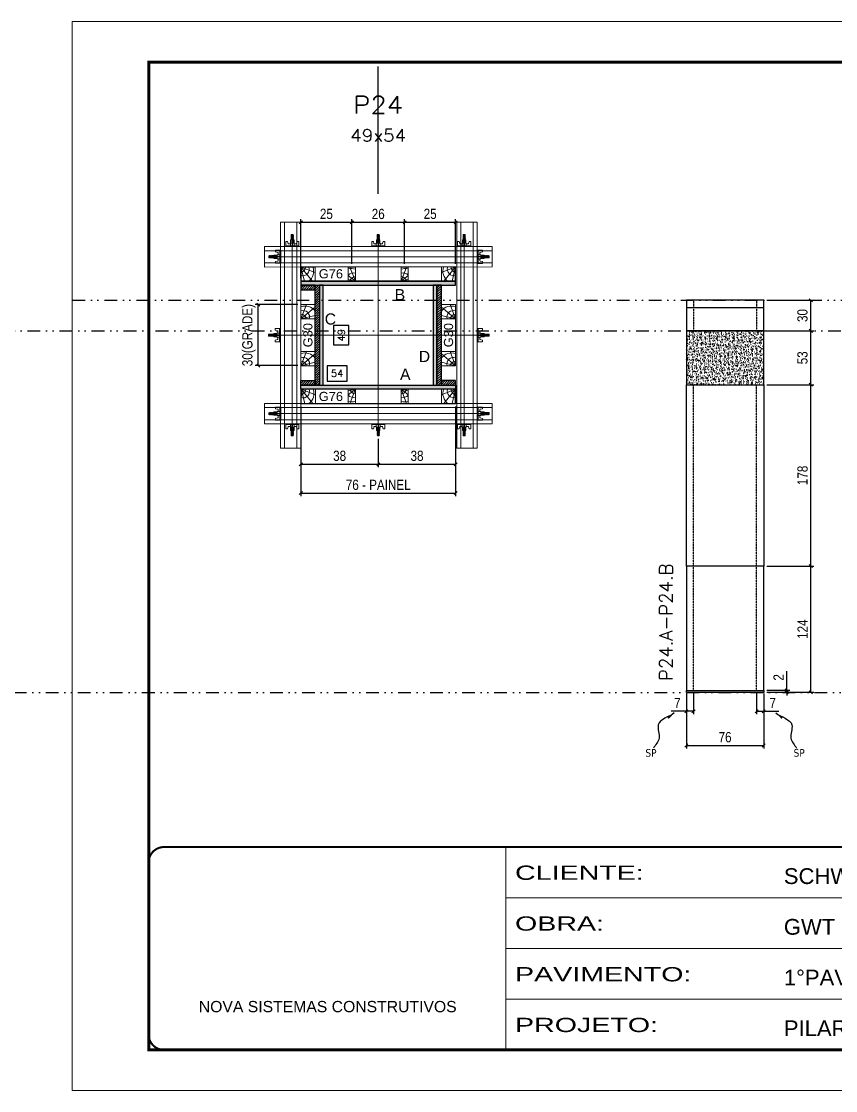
# Model space of a CAD drawing. Extents: x 13770 to 23315, y 867 to 16997.
# Drawn here: x 17519 to 18319, y 8907 to 9957 of the extents above; entities that cross this region are included whole.
import ezdxf
from ezdxf.enums import TextEntityAlignment as Align

# ---------------------------------------------------------------- set-up
doc = ezdxf.new("R2010")
doc.units = 0
for name, pattern in [('CONTINUO', [0]), ('DASHED', [0.75, 0.5, -0.25]), ('DIVIDE2', [0.625, 0.25, -0.125, 0, -0.125, 0, -0.125]), ('HIDDEN', [0.375, 0.25, -0.125])]:
    doc.linetypes.add(name, pattern=pattern)
for name, color, linetype in [('CHAPA', 1, 'Continuous'), ('COTA', 241, 'Continuous'), ('MEIO_PONT', 93, 'Continuous'), ('Nível', 160, 'Continuous'), ('Painéis', 200, 'Continuous'), ('SARR_2.2x7', 40, 'Continuous'), ('SARRAFO', 251, 'Continuous'), ('Sarrafo de Pressão', 42, 'HIDDEN'), ('texto', 7, 'Continuous'), ('Texto de Titulo', 7, 'Continuous'), ('Texto Qtd Sarr', 242, 'Continuous'), ('TEXTO_GERAL', 7, 'Continuous')]:
    doc.layers.add(name, color=color, linetype=linetype)
for name, color, linetype, lineweight in [('Folhas', 255, 'Continuous', 9), ('Hachura', 251, 'Continuous', 9), ('Madeira', 126, 'Continuous', 18), ('Perfil Metálico', 224, 'Continuous', 18), ('SARRAFO DE PRESSAO', 251, 'DASHED', 9), ('Texto Seção', 7, 'Continuous', 15)]:
    doc.layers.add(name, color=color, linetype=linetype, lineweight=lineweight)
doc.styles.add('ARIAL', font='arial.ttf')
doc.styles.add('COTA TECNICA', font='techl___.ttf', dxfattribs={"height": 10})
doc.styles.add('COTA TECNICA 2X', font='techl___.ttf', dxfattribs={"height": 10})
doc.styles.add('COTA TECNICA-50', font='techl___.ttf', dxfattribs={"height": 10})
doc.styles.add('REGUA-120', font='ROMANS.shx', dxfattribs={"height": 15})
doc.styles.add('ROMANS', font='romans.shx')
doc.styles.add('SANSSERIF', font='sas_____.pfb')
doc.styles.get("Standard").update_dxf_attribs({"font": 'arial.ttf'})
doc.styles.add('Tecnologia', font='')
doc.styles.get('Tecnologia').set_extended_font_data('Forgotten Futurist')
doc.dimstyles.new('COTA PAINEL-50', dxfattribs={"dimtxt": 10, "dimasz": 3, "dimexe": 3, "dimexo": 3, "dimgap": 3, "dimtad": 1, "dimdec": 1, "dimzin": 12, "dimdsep": 46, "dimtxsty": 'COTA TECNICA-50', "dimblk1": 'OBLIQUE', "dimblk2": 'OBLIQUE', "dimsah": 1, "dimcen": 0.9, "dimclrd": 4, "dimclre": 4, "dimclrt": 240, "dimadec": 1, "dimazin": 3, "dimtfac": 1, "dimtdec": 1, "dimtmove": 0, "dimatfit": 3, "dimfxl": 1, "dimtolj": 1, "dimtzin": 12, "dimarcsym": 0})
doc.dimstyles.new('PAINEL', dxfattribs={"dimtxt": 10, "dimasz": 3, "dimexe": 3, "dimexo": 3, "dimgap": 3, "dimtad": 1, "dimdec": 1, "dimzin": 12, "dimdsep": 46, "dimtxsty": 'COTA TECNICA', "dimblk1": 'OBLIQUE', "dimblk2": 'OBLIQUE', "dimsah": 1, "dimcen": 0.9, "dimclrd": 4, "dimclre": 4, "dimclrt": 240, "dimadec": 1, "dimazin": 3, "dimtfac": 1, "dimtdec": 1, "dimtmove": 0, "dimatfit": 3, "dimfxl": 1, "dimtolj": 1, "dimtzin": 12, "dimarcsym": 0})
doc.dimstyles.new('SECAO PILAR', dxfattribs={"dimtxt": 10, "dimasz": 3, "dimexe": 3, "dimexo": 3, "dimgap": 3, "dimtad": 1, "dimdec": 1, "dimlfac": 0.5, "dimzin": 12, "dimdsep": 46, "dimtxsty": 'COTA TECNICA 2X', "dimblk1": 'OBLIQUE', "dimblk2": 'OBLIQUE', "dimsah": 1, "dimcen": 0.9, "dimclrd": 256, "dimclre": 256, "dimclrt": 256, "dimadec": 1, "dimazin": 3, "dimtfac": 1, "dimtdec": 1, "dimtmove": 0, "dimatfit": 3, "dimfxl": 1, "dimtolj": 1, "dimtzin": 12, "dimarcsym": 0})
doc.dimstyles.new('SECÇÃO 2', dxfattribs={"dimtxt": 7, "dimasz": 6, "dimexe": 0.18, "dimexo": 2, "dimgap": -4, "dimtad": 3, "dimdec": 1, "dimlfac": 0.5, "dimzin": 12, "dimdsep": 46, "dimtxsty": 'ROMANS', "dimblk": 'ARCHTICK', "dimcen": 0.09, "dimse1": 1, "dimse2": 1, "dimsd1": 1, "dimsd2": 1, "dimclrd": 180, "dimclre": 5, "dimclrt": 1, "dimadec": 0, "dimazin": 3, "dimtfac": 1, "dimtdec": 1, "dimtofl": 0, "dimtmove": 0, "dimatfit": 3, "dimldrblk": 'ARCHTICK', "dimfxl": 1, "dimtolj": 1, "dimtzin": 0, "dimarcsym": 0})
doc.dimstyles.get("Standard").update_dxf_attribs({"dimtxt": 0.18, "dimasz": 0.18, "dimexe": 0.18, "dimexo": 0.0625, "dimgap": 0.09, "dimtad": 0, "dimtih": 1, "dimtoh": 1, "dimdec": 4, "dimzin": 0, "dimdsep": 46, "dimtxsty": 'Standard', "dimcen": 0.09, "dimadec": 0, "dimazin": 0, "dimtfac": 1, "dimtdec": 4, "dimtofl": 0, "dimtmove": 0, "dimatfit": 3, "dimfxl": 1, "dimtolj": 1, "dimtzin": 0, "dimarcsym": 0})

# ---------------------------------------------------------------- blocks, each defined once
blk = doc.blocks.new('9999999999')
at = {"color": 30, "linetype": 'CONTINUO'}
for p, q in [((98564.6, 34230.2), (98564.6, 34429.4)), ((98564.6, 34379.6), (99584, 34379.6)), ((98564.6, 34329.8), (99488, 34329.8)), ((99584, 34329.8), (99488, 34329.8)), ((99488, 34329.8), (99488, 34230.2)), ((98564.6, 34280), (99488, 34280))]:
    blk.add_line(p, q, dxfattribs=at)
at = {"color": 30, "linetype": 'CONTINUO', "const_width": 2}
blk.add_lwpolyline([(99584, 34230.2), (99584, 34414.4, 0.414214), (99569, 34429.4), (98229, 34429.4, 0.414214), (98214, 34414.4), (98214, 34245.2, 0.414214), (98229, 34230.2), (99584, 34230.2)], format="xyb", dxfattribs=at)
at = {"layer": 'Folhas'}
blk.add_lwpolyline([(98139, 34190.2), (99624, 34190.2), (99624, 35240.2), (98139, 35240.2)], close=True, dxfattribs=at)
at = {"layer": 'Folhas', "color": 30, "const_width": 3}
blk.add_lwpolyline([(98214, 34230.2), (99584, 34230.2), (99584, 35200.2), (98214, 35200.2)], close=True, dxfattribs=at)
at = {"color": 7, "linetype": 'Continuous', "ltscale": 5, "style": 'ARIAL'}
for s, height, p in [('SCHWARTZ', 15.48, (98837.7, 34393.1)), ('GWT', 15.48, (98837.7, 34343.3)), ('1°PAVIMENTO', 15.483, (98837.7, 34293.5)), ('NOVA SISTEMAS CONSTRUTIVOS', 11.059, (98263.2, 34267.2)), ('PILARES', 15.48, (98837.7, 34243.7))]:
    blk.add_text(s, height=height, dxfattribs=at).set_placement(p)
at = {"layer": 'Folhas', "color": 7, "style": 'Tecnologia', "width": 1.5}
for s, p in [('CLIENTE:', (98573.7, 34397.2)), ('OBRA:', (98573.7, 34347.3)), ('PAVIMENTO:', (98573.7, 34297.5)), ('PROJETO:', (98573.7, 34247.7))]:
    blk.add_text(s, height=14, dxfattribs=at).set_placement(p)
blk = doc.blocks.new('titulo1')
at = {"layer": 'Defpoints', "color": 252, "linetype": 'HIDDEN', "ltscale": 2}
blk.add_line((0, 0), (0, 125), dxfattribs=at)
at = {"layer": 'Defpoints', "style": 'ROMANS', "oblique": 15}
blk.add_attdef('FOLHA', text='', height=10, dxfattribs=at).set_placement((0, 15.6), align=Align.MIDDLE_CENTER)
at = {"layer": 'Texto Qtd Sarr', "color": 3, "style": 'ROMANS', "oblique": 15}
for tag, height, p in [('TITULO', 17, (0, 71.4)), ('SEÇÃO', 12, (0, 41.5))]:
    blk.add_attdef(tag, text='', height=height, dxfattribs=at).set_placement(p, align=Align.MIDDLE_CENTER)
blk = doc.blocks.new('_Oblique')
at = {"color": 0, "linetype": 'ByBlock', "lineweight": -2}
blk.add_line((-0.5, -0.5), (0.5, 0.5), dxfattribs=at)
blk = doc.blocks.new('*D689')
at = {"layer": 'COTA', "color": 4, "lineweight": -2, "transparency": 16777216}
for p, q in [((18172.5, 9297.2), (18172.5, 9243)), ((18248.5, 9297.2), (18248.5, 9243)), ((18172.5, 9246), (18248.5, 9246))]:
    blk.add_line(p, q, dxfattribs=at)
at = {"layer": 'Defpoints', "color": 0, "transparency": 16777216}
for p in [(18172.5, 9300.2), (18248.5, 9300.2), (18248.5, 9246)]:
    blk.add_point(p, dxfattribs=at)
at = {"layer": 'COTA', "color": 4, "lineweight": -2, "transparency": 16777216, "xscale": 3, "yscale": 3, "zscale": 3, "rotation": 180}
blk.add_blockref('_Oblique', (18172.5, 9246), dxfattribs=at)
at = {"layer": 'COTA', "color": 4, "lineweight": -2, "transparency": 16777216, "xscale": 3, "yscale": 3, "zscale": 3}
blk.add_blockref('_Oblique', (18248.5, 9246), dxfattribs=at)
at = {"layer": 'COTA', "color": 240, "transparency": 16777216, "insert": (18210.5, 9254.1), "char_height": 10, "attachment_point": 5, "style": 'COTA TECNICA'}
blk.add_mtext('\\A1;76', dxfattribs=at)
blk = doc.blocks.new('*D690')
at = {"layer": 'COTA', "color": 4, "lineweight": -2, "transparency": 16777216}
for p, q in [((18251.5, 9422.2), (18297.7, 9422.2)), ((18294.7, 9298.2), (18294.7, 9422.2)), ((18251.5, 9298.2), (18297.7, 9298.2))]:
    blk.add_line(p, q, dxfattribs=at)
at = {"layer": 'Defpoints', "color": 0, "transparency": 16777216}
for p in [(18248.5, 9422.2), (18294.7, 9422.2), (18248.5, 9298.2)]:
    blk.add_point(p, dxfattribs=at)
at = {"layer": 'COTA', "color": 4, "lineweight": -2, "transparency": 16777216, "xscale": 3, "yscale": 3, "zscale": 3}
for p, rotation in [((18294.7, 9422.2), 90), ((18294.7, 9298.2), 270)]:
    blk.add_blockref('_Oblique', p, dxfattribs=dict(at, rotation=rotation))
at = {"layer": 'COTA', "color": 240, "transparency": 16777216, "insert": (18286.6, 9360.2), "char_height": 10, "attachment_point": 5, "rotation": 90, "style": 'COTA TECNICA-50'}
blk.add_mtext('\\A1;124', dxfattribs=at)
blk = doc.blocks.new('*D691')
at = {"layer": 'COTA', "color": 4, "lineweight": -2, "transparency": 16777216}
for p, q in [((18271, 9300.2), (18271, 9319)), ((18251.5, 9300.2), (18274, 9300.2)), ((18251.5, 9298.2), (18274, 9298.2)), ((18271, 9298.2), (18271, 9300.2)), ((18271, 9298.2), (18271, 9295.2))]:
    blk.add_line(p, q, dxfattribs=at)
at = {"layer": 'Defpoints', "color": 0, "transparency": 16777216}
for p in [(18248.5, 9300.2), (18248.5, 9298.2), (18271, 9298.2)]:
    blk.add_point(p, dxfattribs=at)
at = {"layer": 'COTA', "color": 4, "lineweight": -2, "transparency": 16777216, "xscale": 3, "yscale": 3, "zscale": 3}
for p, rotation in [((18271, 9300.2), 270), ((18271, 9298.2), 90)]:
    blk.add_blockref('_Oblique', p, dxfattribs=dict(at, rotation=rotation))
at = {"layer": 'COTA', "color": 240, "transparency": 16777216, "insert": (18263, 9312.9), "char_height": 10, "attachment_point": 5, "rotation": 90, "style": 'COTA TECNICA-50'}
blk.add_mtext('\\A1;2', dxfattribs=at)
blk = doc.blocks.new('*D701')
at = {"layer": 'COTA', "color": 4, "linetype": 'ByBlock', "lineweight": -2, "transparency": 16777216}
for p, q in [((18251.5, 9600.2), (18297.7, 9600.2)), ((18294.7, 9422.2), (18294.7, 9600.2)), ((18251.5, 9422.2), (18297.7, 9422.2))]:
    blk.add_line(p, q, dxfattribs=at)
at = {"layer": 'Defpoints', "color": 0, "linetype": 'ByBlock', "transparency": 16777216}
for p in [(18248.5, 9600.2), (18294.7, 9600.2), (18248.5, 9422.2)]:
    blk.add_point(p, dxfattribs=at)
at = {"layer": 'COTA', "color": 4, "linetype": 'ByBlock', "lineweight": -2, "transparency": 16777216, "xscale": 3, "yscale": 3, "zscale": 3}
for p, rotation in [((18294.7, 9600.2), 90), ((18294.7, 9422.2), 270)]:
    blk.add_blockref('_Oblique', p, dxfattribs=dict(at, rotation=rotation))
at = {"layer": 'COTA', "color": 240, "linetype": 'ByBlock', "transparency": 16777216, "insert": (18286.6, 9511.2), "char_height": 10, "attachment_point": 5, "rotation": 90, "style": 'COTA TECNICA'}
blk.add_mtext('\\A1;178', dxfattribs=at)
blk = doc.blocks.new('*D692')
at = {"layer": 'COTA', "color": 4, "lineweight": -2, "transparency": 16777216}
for p, q in [((18172.5, 9295.2), (18172.5, 9276.6)), ((18179.5, 9297.2), (18179.5, 9276.6)), ((18172.5, 9279.6), (18157.7, 9279.6)), ((18179.5, 9279.6), (18172.5, 9279.6))]:
    blk.add_line(p, q, dxfattribs=at)
at = {"layer": 'Defpoints', "color": 0, "transparency": 16777216}
for p in [(18172.5, 9298.2), (18179.5, 9300.2), (18172.5, 9279.6)]:
    blk.add_point(p, dxfattribs=at)
at = {"layer": 'COTA', "color": 4, "lineweight": -2, "transparency": 16777216, "xscale": 3, "yscale": 3, "zscale": 3, "rotation": 180}
blk.add_blockref('_Oblique', (18172.5, 9279.6), dxfattribs=at)
at = {"layer": 'COTA', "color": 4, "lineweight": -2, "transparency": 16777216, "xscale": 3, "yscale": 3, "zscale": 3}
blk.add_blockref('_Oblique', (18179.5, 9279.6), dxfattribs=at)
at = {"layer": 'COTA', "color": 240, "transparency": 16777216, "insert": (18163.6, 9287.7), "char_height": 10, "attachment_point": 5, "style": 'COTA TECNICA-50'}
blk.add_mtext('\\A1;7', dxfattribs=at)
blk = doc.blocks.new('*D693')
at = {"layer": 'COTA', "color": 4, "lineweight": -2, "transparency": 16777216}
for p, q in [((18241.5, 9297.2), (18241.5, 9276.6)), ((18248.5, 9295.2), (18248.5, 9276.6)), ((18241.5, 9279.6), (18248.5, 9279.6)), ((18248.5, 9279.6), (18263.2, 9279.6))]:
    blk.add_line(p, q, dxfattribs=at)
at = {"layer": 'Defpoints', "color": 0, "transparency": 16777216}
for p in [(18241.5, 9300.2), (18248.5, 9298.2), (18248.5, 9279.6)]:
    blk.add_point(p, dxfattribs=at)
at = {"layer": 'COTA', "color": 4, "lineweight": -2, "transparency": 16777216, "xscale": 3, "yscale": 3, "zscale": 3, "rotation": 180}
blk.add_blockref('_Oblique', (18241.5, 9279.6), dxfattribs=at)
at = {"layer": 'COTA', "color": 4, "lineweight": -2, "transparency": 16777216, "xscale": 3, "yscale": 3, "zscale": 3}
blk.add_blockref('_Oblique', (18248.5, 9279.6), dxfattribs=at)
at = {"layer": 'COTA', "color": 240, "transparency": 16777216, "insert": (18257.3, 9287.7), "char_height": 10, "attachment_point": 5, "style": 'COTA TECNICA-50'}
blk.add_mtext('\\A1;7', dxfattribs=at)
blk = doc.blocks.new('*D694')
at = {"layer": 'COTA', "color": 4, "lineweight": -2, "transparency": 16777216}
for p, q in [((18251.5, 9653.2), (18297.7, 9653.2)), ((18294.7, 9600.2), (18294.7, 9653.2)), ((18251.5, 9600.2), (18297.7, 9600.2))]:
    blk.add_line(p, q, dxfattribs=at)
at = {"layer": 'Defpoints', "color": 0, "transparency": 16777216}
for p in [(18248.5, 9653.2), (18294.7, 9653.2), (18248.5, 9600.2)]:
    blk.add_point(p, dxfattribs=at)
at = {"layer": 'COTA', "color": 4, "lineweight": -2, "transparency": 16777216, "xscale": 3, "yscale": 3, "zscale": 3}
for p, rotation in [((18294.7, 9653.2), 90), ((18294.7, 9600.2), 270)]:
    blk.add_blockref('_Oblique', p, dxfattribs=dict(at, rotation=rotation))
at = {"layer": 'COTA', "color": 240, "transparency": 16777216, "insert": (18286.5, 9626.7), "char_height": 10, "attachment_point": 5, "rotation": 90, "style": 'COTA TECNICA'}
blk.add_mtext('\\A1;53', dxfattribs=at)
blk = doc.blocks.new('*D704')
at = {"layer": 'COTA', "color": 4, "lineweight": -2, "transparency": 16777216}
for p, q in [((18251.5, 9683.2), (18297.7, 9683.2)), ((18294.7, 9653.2), (18294.7, 9683.2)), ((18251.5, 9653.2), (18297.7, 9653.2))]:
    blk.add_line(p, q, dxfattribs=at)
at = {"layer": 'Defpoints', "color": 0, "transparency": 16777216}
for p in [(18248.5, 9683.2), (18294.7, 9683.2), (18248.5, 9653.2)]:
    blk.add_point(p, dxfattribs=at)
at = {"layer": 'COTA', "color": 4, "lineweight": -2, "transparency": 16777216, "xscale": 3, "yscale": 3, "zscale": 3}
for p, rotation in [((18294.7, 9683.2), 90), ((18294.7, 9653.2), 270)]:
    blk.add_blockref('_Oblique', p, dxfattribs=dict(at, rotation=rotation))
at = {"layer": 'COTA', "color": 240, "transparency": 16777216, "insert": (18286.5, 9668.2), "char_height": 10, "attachment_point": 5, "rotation": 90, "style": 'COTA TECNICA'}
blk.add_mtext('\\A1;30', dxfattribs=at)
blk = doc.blocks.new('*D845')
at = {"layer": 'COTA', "color": 180, "lineweight": -2, "transparency": 16777216}
for p, q in [((17841.1, 9658.4), (17826.1, 9658.4)), ((17826.1, 9658.4), (17826.1, 9639.4)), ((17841.1, 9639.4), (17841.1, 9658.4)), ((17826.1, 9639.4), (17841.1, 9639.4))]:
    blk.add_line(p, q, dxfattribs=at)
at = {"layer": 'Defpoints', "color": 0, "transparency": 16777216}
for p in [(17843.2, 9697.9), (17843.2, 9599.9), (17845.1, 9599.9)]:
    blk.add_point(p, dxfattribs=at)
at = {"layer": 'COTA', "color": 1, "transparency": 16777216, "insert": (17833.6, 9648.9), "char_height": 7, "attachment_point": 5, "rotation": 90, "style": 'ROMANS'}
blk.add_mtext('\\A1;49', dxfattribs=at)
blk = doc.blocks.new('_ArchTick')
at = {"color": 0, "linetype": 'ByBlock', "const_width": 0.15}
blk.add_lwpolyline([(-0.5, -0.5), (0.5, 0.5)], dxfattribs=at)
blk = doc.blocks.new('*D846')
at = {"layer": 'COTA', "color": 180, "lineweight": -2, "transparency": 16777216}
for p, q in [((17839.3, 9618.9), (17819.6, 9618.9)), ((17819.6, 9618.9), (17819.6, 9603.9)), ((17839.3, 9603.9), (17839.3, 9618.9)), ((17819.6, 9603.9), (17839.3, 9603.9))]:
    blk.add_line(p, q, dxfattribs=at)
at = {"layer": 'Defpoints', "color": 0, "transparency": 16777216}
for p in [(17815.9, 9599.9), (17923.9, 9599.9), (17923.9, 9599.9)]:
    blk.add_point(p, dxfattribs=at)
at = {"layer": 'COTA', "color": 1, "transparency": 16777216, "insert": (17829.5, 9611.4), "char_height": 7, "attachment_point": 5, "style": 'ROMANS'}
blk.add_mtext('\\A1;54', dxfattribs=at)
blk = doc.blocks.new('*D847')
at = {"layer": 'COTA', "lineweight": -2, "transparency": 16777216}
for p, q in [((17793.9, 9578.9), (17793.9, 9490.8)), ((17945.9, 9579), (17945.9, 9490.8)), ((17793.9, 9493.8), (17945.9, 9493.8))]:
    blk.add_line(p, q, dxfattribs=at)
at = {"layer": 'Defpoints', "color": 0, "transparency": 16777216}
for p in [(17793.9, 9581.9), (17945.9, 9582), (17945.9, 9493.8)]:
    blk.add_point(p, dxfattribs=at)
at = {"layer": 'COTA', "lineweight": -2, "transparency": 16777216, "xscale": 3, "yscale": 3, "zscale": 3, "rotation": 180}
blk.add_blockref('_Oblique', (17793.9, 9493.8), dxfattribs=at)
at = {"layer": 'COTA', "lineweight": -2, "transparency": 16777216, "xscale": 3, "yscale": 3, "zscale": 3}
blk.add_blockref('_Oblique', (17945.9, 9493.8), dxfattribs=at)
at = {"layer": 'COTA', "transparency": 16777216, "insert": (17869.9, 9501.9), "char_height": 10, "attachment_point": 5, "style": 'COTA TECNICA 2X'}
blk.add_mtext('\\A1;76 - PAINEL', dxfattribs=at)
blk = doc.blocks.new('*D848')
at = {"layer": 'COTA', "lineweight": -2, "transparency": 16777216}
for p, q in [((17790.9, 9678.9), (17749.1, 9678.9)), ((17752.1, 9619), (17752.1, 9678.9)), ((17791, 9619), (17749.1, 9619))]:
    blk.add_line(p, q, dxfattribs=at)
at = {"layer": 'Defpoints', "color": 0, "transparency": 16777216}
for p in [(17752.1, 9678.9), (17793.9, 9678.9), (17794, 9619)]:
    blk.add_point(p, dxfattribs=at)
at = {"layer": 'COTA', "lineweight": -2, "transparency": 16777216, "xscale": 3, "yscale": 3, "zscale": 3}
for p, rotation in [((17752.1, 9678.9), 90), ((17752.1, 9619), 270)]:
    blk.add_blockref('_Oblique', p, dxfattribs=dict(at, rotation=rotation))
at = {"layer": 'COTA', "transparency": 16777216, "insert": (17742.9, 9649), "char_height": 10, "attachment_point": 5, "rotation": 90, "style": 'COTA TECNICA 2X'}
blk.add_mtext('\\A1;30(GRADE)', dxfattribs=at)
blk = doc.blocks.new('*D849')
at = {"layer": 'COTA', "lineweight": -2, "transparency": 16777216}
for p, q in [((17793.9, 9578.9), (17793.9, 9519.2)), ((17870, 9547.1), (17870, 9519.2)), ((17793.9, 9522.2), (17870, 9522.2))]:
    blk.add_line(p, q, dxfattribs=at)
at = {"layer": 'Defpoints', "color": 0, "transparency": 16777216}
for p in [(17793.9, 9581.9), (17870, 9550.1), (17870, 9522.2)]:
    blk.add_point(p, dxfattribs=at)
at = {"layer": 'COTA', "lineweight": -2, "transparency": 16777216, "xscale": 3, "yscale": 3, "zscale": 3, "rotation": 180}
blk.add_blockref('_Oblique', (17793.9, 9522.2), dxfattribs=at)
at = {"layer": 'COTA', "lineweight": -2, "transparency": 16777216, "xscale": 3, "yscale": 3, "zscale": 3}
blk.add_blockref('_Oblique', (17870, 9522.2), dxfattribs=at)
at = {"layer": 'COTA', "transparency": 16777216, "insert": (17832, 9530.4), "char_height": 10, "attachment_point": 5, "style": 'COTA TECNICA 2X'}
blk.add_mtext('\\A1;38', dxfattribs=at)
blk = doc.blocks.new('*D850')
at = {"layer": 'COTA', "lineweight": -2, "transparency": 16777216}
for p, q in [((17945.9, 9578.9), (17945.9, 9519.2)), ((17870, 9547.1), (17870, 9519.2)), ((17870, 9522.2), (17945.9, 9522.2))]:
    blk.add_line(p, q, dxfattribs=at)
at = {"layer": 'Defpoints', "color": 0, "transparency": 16777216}
for p in [(17945.9, 9581.9), (17870, 9550.1), (17945.9, 9522.2)]:
    blk.add_point(p, dxfattribs=at)
at = {"layer": 'COTA', "lineweight": -2, "transparency": 16777216, "xscale": 3, "yscale": 3, "zscale": 3, "rotation": 180}
blk.add_blockref('_Oblique', (17870, 9522.2), dxfattribs=at)
at = {"layer": 'COTA', "lineweight": -2, "transparency": 16777216, "xscale": 3, "yscale": 3, "zscale": 3}
blk.add_blockref('_Oblique', (17945.9, 9522.2), dxfattribs=at)
at = {"layer": 'COTA', "transparency": 16777216, "insert": (17908, 9530.4), "char_height": 10, "attachment_point": 5, "style": 'COTA TECNICA 2X'}
blk.add_mtext('\\A1;38', dxfattribs=at)
blk = doc.blocks.new('PONTALETE')
at = {"layer": 'Madeira'}
for q in [(2.71, 7), (7, 5.76), (7, 1.74)]:
    blk.add_line((0, 0), q, dxfattribs=at)
blk.add_lwpolyline([(0, 0), (7, 0), (7, 7), (0, 7)], close=True, dxfattribs=at)
for centre, radius, start, end in [((2.04, 0.06), 6.23, 37.2818, 109.0913), ((1.09, 0.9), 3.19, 343.603, 109.9847), ((-0.21, -0.78), 3.09, 14.6322, 86.0383)]:
    blk.add_arc(centre, radius, start, end, dxfattribs=at)
blk = doc.blocks.new('*D851')
at = {"layer": 'COTA', "lineweight": -2, "transparency": 16777216}
for p, q in [((17793.9, 9704.9), (17793.9, 9762.8)), ((17793.9, 9759.8), (17844, 9759.8)), ((17844, 9718.9), (17844, 9762.8))]:
    blk.add_line(p, q, dxfattribs=at)
at = {"layer": 'Defpoints', "color": 0, "transparency": 16777216}
for p in [(17844, 9759.8), (17844, 9715.9), (17793.9, 9701.9)]:
    blk.add_point(p, dxfattribs=at)
at = {"layer": 'COTA', "lineweight": -2, "transparency": 16777216, "xscale": 3, "yscale": 3, "zscale": 3, "rotation": 180}
blk.add_blockref('_Oblique', (17793.9, 9759.8), dxfattribs=at)
at = {"layer": 'COTA', "lineweight": -2, "transparency": 16777216, "xscale": 3, "yscale": 3, "zscale": 3}
blk.add_blockref('_Oblique', (17844, 9759.8), dxfattribs=at)
at = {"layer": 'COTA', "transparency": 16777216, "insert": (17819, 9768), "char_height": 10, "attachment_point": 5, "style": 'COTA TECNICA 2X'}
blk.add_mtext('\\A1;25', dxfattribs=at)
blk = doc.blocks.new('MEIO PONTALETE')
at = {"layer": 'Madeira'}
for q in [(2.71, 7), (3.5, 2.88), (3.5, 0.87)]:
    blk.add_line((0, 0), q, dxfattribs=at)
blk.add_lwpolyline([(0, 0), (3.5, 0), (3.5, 7), (0, 7)], close=True, dxfattribs=at)
for centre, radius, start, end in [((2.04, 0.06), 6.23, 76.4499, 109.0913), ((1.09, 0.9), 3.19, 40.9063, 109.9847), ((-0.21, -0.78), 3.09, 14.6322, 86.0383)]:
    blk.add_arc(centre, radius, start, end, dxfattribs=at)
blk = doc.blocks.new('C')
at = {"layer": 'Hachura', "color": 0}
for p, q in [((0, 3.22), (0, -3.22)), ((0.45, 3.22), (0, 3.22)), ((0.46, 3.16), (0, 3.16)), ((0.46, 3.05), (0, 3.05)), ((0.46, 2.88), (0, 2.88)), ((0, 2.75), (0, -1.16)), ((0.46, 2.65), (0, 2.65)), ((0.46, 2.23), (0, 2.23)), ((0.46, 1.51), (0, 1.51)), ((0.39, 0.49), (0.17, 0.49)), ((0.45, -3.23), (0.45, 3.22)), ((0.45, 3.22), (2.58, 3.22)), ((1.74, 0.97), (0.45, 0.97)), ((1.45, 0.1), (0.45, 0.1)), ((1.35, 1.94), (1.35, 0.96)), ((2.58, 2.39), (1.47, 2.09)), ((1.74, -0.97), (1.74, 0.97)), ((1.74, 0.97), (1.74, 0.84)), ((1.74, 0.97), (1.74, 0.84)), ((1.74, 0.84), (3.35, 0.84)), ((3.35, 0.45), (1.74, 0.45)), ((2.58, 3.22), (2.58, 2.39)), ((3.32, 0.84), (3.32, -0.84)), ((3.35, 0.84), (3.35, -0.84)), ((3.68, 0.45), (3.35, 0.45)), ((3.84, -0.52), (3.35, 0.45)), ((3.35, 0.06), (3.67, -0.57)), ((3.68, 0.45), (4.16, -0.52)), ((3.72, 0.5), (4.25, -0.57)), ((4.37, -0.55), (3.83, 0.53)), ((4.15, 0.45), (3.93, 0.45)), ((4.42, -0.52), (3.93, 0.45)), ((4.15, 0.45), (4.26, 0.45)), ((4.26, 0.45), (4.74, -0.52)), ((4.3, 0.5), (4.83, -0.57)), ((4.95, -0.55), (4.41, 0.53)), ((4.51, 0.45), (4.84, 0.45)), ((5, -0.52), (4.51, 0.45)), ((4.84, 0.45), (5.32, -0.52)), ((4.88, 0.5), (5.41, -0.57)), ((5.53, -0.55), (4.99, 0.53)), ((5.58, -0.52), (5.09, 0.45)), ((5.42, 0.45), (5.09, 0.45)), ((5.58, -0.52), (5.09, 0.45)), ((5.42, 0.45), (5.74, -0.19)), ((5.46, 0.5), (5.74, -0.07)), ((5.74, 0.19), (5.57, 0.53)), ((5.74, 0.32), (5.68, 0.45)), ((5.68, 0.45), (5.74, 0.45)), ((5.74, 0.45), (5.9, 0.29)), ((5.74, 0.45), (5.74, -0.52)), ((5.9, -0.36), (5.9, 0.29)), ((0.45, 0), (0, 0)), ((0.46, -1.52), (0, -1.52)), ((0.46, -2.23), (0, -2.23)), ((0.46, -2.65), (0, -2.65)), ((0.46, -2.88), (0, -2.88)), ((0.46, -3.05), (0, -3.05)), ((0.46, -3.16), (0, -3.16)), ((0, -3.22), (2.57, -3.22)), ((0.08, -0.48), (0.29, -0.48)), ((0.29, -0.48), (0.4, -0.48)), ((0.45, 0), (0.45, -0.97)), ((0.45, -0.16), (1.45, -0.16)), ((0.45, -0.65), (0.45, -0.32)), ((0.45, -3.23), (0.45, -0.65)), ((0.45, -0.97), (1.74, -0.97)), ((1.35, -1.94), (1.35, -0.97)), ((2.58, -2.39), (1.47, -2.1)), ((3.35, -0.32), (1.74, -0.32)), ((3.35, -0.84), (1.74, -0.84)), ((2.58, -3.23), (2.58, -2.39)), ((3.35, -0.07), (3.58, -0.52)), ((3.35, -0.52), (3.58, -0.52)), ((3.84, -0.52), (4.16, -0.52)), ((4.42, -0.52), (4.74, -0.52)), ((4.63, -0.52), (4.74, -0.52)), ((5, -0.52), (5.32, -0.52)), ((5.58, -0.52), (5.74, -0.52)), ((5.74, -0.52), (5.9, -0.36)), ((5.74, -0.52), (5.74, -0.52))]:
    blk.add_line(p, q, dxfattribs=at)
for centre, radius, start, end in [((1.52, 1.94), 0.161, 104.7436, 180), ((1.44, -0.03), 0.129, 272.695, 87.305), ((3.81, 0.39), 0.143, 25.5688, 154.4312), ((4.39, 0.39), 0.143, 25.5688, 154.4312), ((4.97, 0.39), 0.143, 25.5688, 154.4312), ((5.55, 0.39), 0.143, 25.5688, 154.4312), ((0.17, -0.37), 0.174, 221.744, 317.8592), ((1.52, -1.94), 0.161, 180, 255.2564), ((3.71, -0.4), 0.174, 222.1408, 318.256), ((4.29, -0.4), 0.174, 222.1408, 318.256), ((4.87, -0.4), 0.174, 222.1408, 318.256), ((5.45, -0.4), 0.174, 222.1408, 318.256), ((5.61, -0.4), 0.174, 317.8592, 318.256)]:
    blk.add_arc(centre, radius, start, end, dxfattribs=at)
blk = doc.blocks.new('*D852')
at = {"layer": 'COTA', "lineweight": -2, "transparency": 16777216}
for p, q in [((17843.9, 9718.9), (17843.9, 9762.8)), ((17843.9, 9759.8), (17895.8, 9759.8)), ((17895.8, 9718.9), (17895.8, 9762.8))]:
    blk.add_line(p, q, dxfattribs=at)
at = {"layer": 'Defpoints', "color": 0, "transparency": 16777216}
for p in [(17895.8, 9759.8), (17843.9, 9715.9), (17895.8, 9715.9)]:
    blk.add_point(p, dxfattribs=at)
at = {"layer": 'COTA', "lineweight": -2, "transparency": 16777216, "xscale": 3, "yscale": 3, "zscale": 3, "rotation": 180}
blk.add_blockref('_Oblique', (17843.9, 9759.8), dxfattribs=at)
at = {"layer": 'COTA', "lineweight": -2, "transparency": 16777216, "xscale": 3, "yscale": 3, "zscale": 3}
blk.add_blockref('_Oblique', (17895.8, 9759.8), dxfattribs=at)
at = {"layer": 'COTA', "transparency": 16777216, "insert": (17869.9, 9767.9), "char_height": 10, "attachment_point": 5, "style": 'COTA TECNICA 2X'}
blk.add_mtext('\\A1;26', dxfattribs=at)
blk = doc.blocks.new('*D853')
at = {"layer": 'COTA', "lineweight": -2, "transparency": 16777216}
for p, q in [((17895.8, 9718.9), (17895.8, 9762.8)), ((17895.8, 9759.8), (17945.9, 9759.8)), ((17945.9, 9718.9), (17945.9, 9762.8))]:
    blk.add_line(p, q, dxfattribs=at)
at = {"layer": 'Defpoints', "color": 0, "transparency": 16777216}
for p in [(17945.9, 9759.8), (17895.8, 9715.9), (17945.9, 9715.9)]:
    blk.add_point(p, dxfattribs=at)
at = {"layer": 'COTA', "lineweight": -2, "transparency": 16777216, "xscale": 3, "yscale": 3, "zscale": 3, "rotation": 180}
blk.add_blockref('_Oblique', (17895.8, 9759.8), dxfattribs=at)
at = {"layer": 'COTA', "lineweight": -2, "transparency": 16777216, "xscale": 3, "yscale": 3, "zscale": 3}
blk.add_blockref('_Oblique', (17945.9, 9759.8), dxfattribs=at)
at = {"layer": 'COTA', "transparency": 16777216, "insert": (17920.9, 9768), "char_height": 10, "attachment_point": 5, "style": 'COTA TECNICA 2X'}
blk.add_mtext('\\A1;25', dxfattribs=at)

msp = doc.modelspace()

# ---------------------------------------------------------------- hatches: boundary and pattern name
at = {"layer": 'COTA'}
h = msp.add_hatch(dxfattribs=at)
h.set_pattern_fill('AR-CONC', color=256, scale=0.03)
h.set_pattern_definition([(50, (-1280.638, -5742.8755), (5.4655401, -0.4781726), [0.5715, -6.2865]), (355, (-1280.638, -5742.8755), (-1.0573026, 5.7317054), [0.4572, -5.0292175]), (100.451445, (-1280.1826, -5742.9154), (4.4082374, 5.2535326), [0.4857003, -5.3427073]), (46.1842, (-1280.638, -5741.3515), (8.1323712, -1.2612698), [0.85725, -9.42975]), (96.635558, (-1279.96, -5741.457), (7.122124, 7.4227837), [0.7285507, -8.0140682]), (351.18415, (-1280.638, -5741.3515), (7.122124, 7.4227837), [0.685799, -7.543792]), (21, (-1279.876, -5741.7325), (4.5484317, -3.06795595), [0.5715, -6.2865]), (326, (-1279.876, -5741.7325), (1.8540609, 5.525639), [0.4572, -5.0292]), (71.451445, (-1279.497, -5741.988), (6.4024926, 2.4576831), [0.4857003, -5.3426981]), (37.5, (-1280.638, -5742.8755), (0.0926581, 2.53665117), [0, -4.96824, 0, -5.1054, 0, -5.04825]), (7.5, (-1280.638, -5742.8755), (2.00458988, 3.00541724), [0, -2.91084, 0, -4.85394, 0, -1.92405]), (327.5, (-1282.3373, -5742.8755), (4.06771786, -0.17186232), [0, -1.905, 0, -5.9436, 0, -7.8867]), (317.5, (-1283.0993, -5742.8755), (4.44387544, 0.76279473), [0, -2.4765, 0, -3.94716, 0, -5.6007])])
h.paths.add_polyline_path([(18248.47, 9600.15), (18248.47, 9653.15), (18172.47, 9653.15), (18172.47, 9600.15)])
at = {"layer": 'Hachura'}
h = msp.add_hatch(color=256, dxfattribs=at)
h.dxf.hatch_style = 1
h.paths.add_polyline_path([(17945.92, 9697.92), (17945.92, 9701.92), (17793.92, 9701.92), (17793.92, 9697.92)])
h = msp.add_hatch(dxfattribs=at)
h.set_pattern_fill('ANSI31', color=256, scale=0.5, angle=180, style=0)
h.set_pattern_definition([(225, (8669.973, -13231.4891), (1.12253202, -1.12253202), [])])
h.paths.add_polyline_path([(17807.92, 9697.92), (17807.92, 9693.52), (17793.92, 9693.52), (17793.92, 9697.92)])
h = msp.add_hatch(dxfattribs=at)
h.set_pattern_fill('ANSI31', color=256, scale=0.5, angle=180, style=0)
h.set_pattern_definition([(225, (8669.973, -13275.4891), (1.12253202, -1.12253202), [])])
h.paths.add_polyline_path([(17807.92, 9599.92), (17812.32, 9599.92), (17812.32, 9697.92), (17807.92, 9697.92)])
h = msp.add_hatch(color=256, dxfattribs=at)
h.dxf.hatch_style = 1
h.paths.add_polyline_path([(17812.32, 9599.92), (17815.92, 9599.92), (17815.92, 9697.92), (17812.32, 9697.92)])
h = msp.add_hatch(color=256, dxfattribs=at)
h.dxf.hatch_style = 1
h.paths.add_polyline_path([(17923.92, 9599.92), (17927.52, 9599.92), (17927.52, 9697.92), (17923.92, 9697.92)])
h = msp.add_hatch(dxfattribs=at)
h.set_pattern_fill('ANSI31', color=256, scale=0.5, angle=180, style=0)
h.set_pattern_definition([(225, (8442.973, -13275.4891), (1.12253202, -1.12253202), [])])
h.paths.add_polyline_path([(17931.92, 9599.92), (17927.52, 9599.92), (17927.52, 9697.92), (17931.92, 9697.92)])
h = msp.add_hatch(dxfattribs=at)
h.set_pattern_fill('ANSI31', color=256, scale=0.5, angle=180, style=0)
h.set_pattern_definition([(225, (8669.973, -13291.4891), (1.12253202, -1.12253202), [])])
h.paths.add_polyline_path([(17807.92, 9599.92), (17807.92, 9604.32), (17793.92, 9604.32), (17793.92, 9599.92)])
h = msp.add_hatch(color=256, dxfattribs=at)
h.dxf.hatch_style = 1
h.paths.add_polyline_path([(17945.92, 9599.92), (17945.92, 9595.92), (17793.92, 9595.92), (17793.92, 9599.92)])
h = msp.add_hatch(dxfattribs=at)
h.set_pattern_fill('ANSI31', color=256, scale=0.5, angle=180, style=0)
h.set_pattern_definition([(225, (8442.973, -13291.4891), (1.12253202, -1.12253202), [])])
h.paths.add_polyline_path([(17931.92, 9599.92), (17931.92, 9604.32), (17945.92, 9604.32), (17945.92, 9599.92)])

# ---------------------------------------------------------------- linework, layer by layer
for points in [[(17945.92, 9701.92), (17945.92, 9715.92), (17793.92, 9715.87), (17793.92, 9701.92)], [(17945.92, 9581.92), (17945.92, 9595.92), (17794.2, 9595.87), (17793.92, 9581.92)]]:
    msp.add_lwpolyline(points, close=True)
at = {"layer": 'CHAPA'}
for points in [[(17945.92, 9697.92), (17945.92, 9701.92), (17793.92, 9701.92), (17793.92, 9697.92)], [(17812.32, 9599.92), (17815.92, 9599.92), (17815.92, 9697.92), (17812.32, 9697.92)], [(17923.92, 9599.92), (17927.52, 9599.92), (17927.52, 9697.92), (17923.92, 9697.92)], [(17945.92, 9599.92), (17945.92, 9595.92), (17793.92, 9595.92), (17793.92, 9599.92)]]:
    msp.add_lwpolyline(points, close=True, dxfattribs=at)
at = {"layer": 'COTA'}
msp.add_lwpolyline([(18172.47, 9600.15), (18248.47, 9600.15), (18248.47, 9653.15), (18172.47, 9653.15)], close=True, dxfattribs=at)
at = {"layer": 'Hachura'}
for p, q in [((17785.54, 9551.15), (17785.54, 9742.89)), ((17869.93, 9551.15), (17869.93, 9742.89)), ((17954.31, 9551.15), (17954.31, 9742.89)), ((17763.44, 9725.92), (17974.08, 9725.91)), ((17763.14, 9648.92), (17974.08, 9648.91)), ((17763.44, 9571.92), (17974.08, 9571.93))]:
    msp.add_line(p, q, dxfattribs=at)
at = {"layer": 'Madeira'}
for points in [[(17793.92, 9618.92), (17807.92, 9618.92), (17807.92, 9678.92), (17793.92, 9678.92)], [(17945.92, 9618.92), (17931.92, 9618.92), (17931.92, 9678.92), (17945.92, 9678.92)]]:
    msp.add_lwpolyline(points, close=True, dxfattribs=at)
at = {"layer": 'MEIO_PONT'}
msp.add_lwpolyline([(17945.92, 9595.92), (17945.92, 9581.92), (17945.92, 9581.92), (17945.92, 9595.92)], close=True, dxfattribs=at)
at = {"layer": 'Nível', "color": 4, "linetype": 'DIVIDE2', "ltscale": 50}
for p, q in [((17569.5, 9683.15), (21112.79, 9683.15)), ((15984.5, 9653.15), (21112.79, 9653.15)), ((13769.54, 9298.15), (21112.79, 9298.15))]:
    msp.add_line(p, q, dxfattribs=at)
at = {"layer": 'Painéis'}
for points in [[(18172.47, 9653.15), (18248.47, 9653.15), (18248.47, 9683.15), (18172.47, 9683.15)], [(18172.47, 9600.15), (18248.47, 9600.15), (18248.47, 9422.15), (18172.47, 9422.15)], [(18172.47, 9300.15), (18248.47, 9300.15), (18248.47, 9422.15), (18172.47, 9422.15)], [(18172.47, 9300.15), (18248.47, 9300.15), (18248.47, 9298.15), (18172.47, 9298.15)]]:
    msp.add_lwpolyline(points, close=True, dxfattribs=at)
at = {"layer": 'Perfil Metálico'}
for p, q in [((17777.98, 9759.96), (17777.98, 9537.86)), ((17789.98, 9759.96), (17789.98, 9537.86)), ((17951.09, 9759.96), (17951.09, 9537.86)), ((17963.09, 9759.96), (17963.09, 9537.86)), ((17981.64, 9731.86), (17758.21, 9731.86)), ((17981.64, 9719.86), (17758.21, 9719.86)), ((17981.64, 9577.92), (17758.21, 9577.92)), ((17981.64, 9565.92), (17758.21, 9565.92))]:
    msp.add_line(p, q, dxfattribs=at)
for points in [[(17793.92, 9759.96), (17773.92, 9759.96), (17773.98, 9537.86), (17793.98, 9537.86)], [(17967.03, 9759.96), (17947.03, 9759.96), (17947.09, 9537.86), (17967.09, 9537.86)], [(17981.64, 9715.92), (17981.64, 9735.92), (17758.21, 9735.86), (17758.21, 9715.86)], [(17758.21, 9581.92), (17758.21, 9561.92), (17981.64, 9561.98), (17981.64, 9581.98)]]:
    msp.add_lwpolyline(points, close=True, dxfattribs=at)
at = {"layer": 'SARR_2.2x7', "linetype": 'ByBlock'}
msp.add_line((18172.47, 9676.15), (18248.47, 9676.15), dxfattribs=at)
at = {"layer": 'SARRAFO'}
for points in [[(17793.92, 9693.52), (17807.92, 9693.52), (17807.92, 9697.92), (17793.92, 9697.92)], [(17793.92, 9693.52), (17807.92, 9693.52), (17807.92, 9697.92), (17793.92, 9697.92)], [(17812.32, 9697.92), (17812.32, 9599.92), (17807.92, 9599.92), (17807.92, 9697.92)], [(17812.32, 9697.92), (17812.32, 9599.92), (17807.92, 9599.92), (17807.92, 9697.92)], [(17927.52, 9697.92), (17927.52, 9599.92), (17931.92, 9599.92), (17931.92, 9697.92)], [(17927.52, 9697.92), (17927.52, 9599.92), (17931.92, 9599.92), (17931.92, 9697.92)], [(17793.92, 9604.32), (17807.92, 9604.32), (17807.92, 9599.92), (17793.92, 9599.92)], [(17793.92, 9604.32), (17807.92, 9604.32), (17807.92, 9599.92), (17793.92, 9599.92)], [(17945.92, 9604.32), (17931.92, 9604.32), (17931.92, 9599.92), (17945.92, 9599.92)], [(17945.92, 9604.32), (17931.92, 9604.32), (17931.92, 9599.92), (17945.92, 9599.92)]]:
    msp.add_lwpolyline(points, close=True, dxfattribs=at)
at = {"layer": 'Sarrafo de Pressão'}
for p, q in [((18179.47, 9683.15), (18179.47, 9653.15)), ((18241.47, 9683.15), (18241.47, 9653.15)), ((18179.47, 9422.15), (18179.47, 9600.15)), ((18241.47, 9422.15), (18241.47, 9600.15)), ((18179.47, 9300.15), (18179.47, 9422.15)), ((18241.47, 9300.15), (18241.47, 9422.15))]:
    msp.add_line(p, q, dxfattribs=at)

# ---------------------------------------------------------------- block references
at = {"layer": 'Hachura', "linetype": 'Continuous', "yscale": 2, "zscale": 2}
for p, xscale, rotation in [((17785.55, 9735.89), -2, 270), ((17869.92, 9735.89), 2, 90.00000000000001), ((17954.3, 9735.89), 2, 90.00000000000001), ((17774.24, 9725.92), 2, 180), ((17967.08, 9725.9), -2, 180), ((17773.94, 9648.92), 2, 180), ((17967.08, 9648.9), -2, 180), ((17785.54, 9561.95), 2, 270), ((17869.93, 9561.95), -2, 90), ((17954.31, 9561.95), -2, 90)]:
    msp.add_blockref('C', p, dxfattribs=dict(at, xscale=xscale, rotation=rotation))
for p, xscale in [((17774.24, 9571.92), -2), ((17967.08, 9571.94), 2)]:
    msp.add_blockref('C', p, dxfattribs=dict(at, xscale=xscale))
at = {"layer": 'Madeira', "yscale": 2, "zscale": 2}
for p, xscale in [((17793.92, 9664.92), 2), ((17945.92, 9664.92), -2), ((17793.92, 9618.92), 2), ((17945.92, 9618.92), -2)]:
    msp.add_blockref('PONTALETE', p, dxfattribs=dict(at, xscale=xscale))
at = {"layer": 'MEIO_PONT'}
for name, p, xscale, yscale, zscale, rotation in [('PONTALETE', (17793.92, 9715.87), 2, 2, 2, 270), ('PONTALETE', (17945.92, 9715.92), -2, 2, 2, 90), ('PONTALETE', (17794.2, 9595.87), 2, 2, 2, 270), ('MEIO PONTALETE', (17847.5, 9595.97), 1.999999997962732, 1.999999997962732, 1.999999997962732, 180), ('MEIO PONTALETE', (17892.35, 9595.97), -1.999999997962732, 1.999999997962732, 1.999999997962732, 180), ('PONTALETE', (17945.92, 9595.92), -2, 2, 2, 90)]:
    msp.add_blockref(name, p, dxfattribs=dict(at, xscale=xscale, yscale=yscale, zscale=zscale, rotation=rotation))
at = {"layer": 'MEIO_PONT', "yscale": 1.999999997962732, "zscale": 1.999999997962732}
for p, xscale in [((17847.5, 9701.87), -1.999999997962732), ((17892.35, 9701.87), 1.999999997962732)]:
    msp.add_blockref('MEIO PONTALETE', p, dxfattribs=dict(at, xscale=xscale))
at = {"layer": 'SARRAFO DE PRESSAO', "color": 6, "linetype": 'ByBlock'}
msp.add_blockref('9999999999', (-80569.48, -25283.14), dxfattribs=at)
at = {"layer": 'Texto Seção'}
ref = msp.add_blockref('titulo1', (17869.87, 9787.61), dxfattribs=at)
ref.add_attrib('TITULO', 'P24', dxfattribs={"layer": 'Texto de Titulo', "color": 7, "height": 17, "style": 'ROMANS', "width": 1.1}).set_placement((17869.87, 9875.11), align=Align.MIDDLE_CENTER)
ref.add_attrib('SEÇÃO', '49x54', dxfattribs={"layer": 'Texto de Titulo', "color": 7, "height": 12, "style": 'ROMANS', "width": 1.1}).set_placement((17869.87, 9845.11), align=Align.MIDDLE_CENTER)

# ---------------------------------------------------------------- texts
at = {"layer": 'texto', "color": 0, "char_height": 7.5, "attachment_point": 5}
for insert in [(18137.69, 9238.66), (18283.24, 9238.66)]:
    msp.add_mtext('{\\fTahoma|b0|i0|c0|p34;\\C4;SP}', dxfattribs=dict(at, insert=insert))
at = {"layer": 'Texto Seção', "insert": (18159, 9309.4), "char_height": 13, "width": 285.3299, "attachment_point": 7, "rotation": 90, "style": 'REGUA-120'}
msp.add_mtext('P24.A-P24.B', dxfattribs=at)
at = {"layer": 'TEXTO_GERAL', "color": 0, "linetype": 'Continuous', "style": 'SANSSERIF'}
for p in [(17811.53, 9709.21), (17811.53, 9588.75)]:
    msp.add_text('G76', height=9, dxfattribs=at).set_placement(p, align=Align.MIDDLE_LEFT)
at = {"layer": 'TEXTO_GERAL', "style": 'ARIAL'}
for s, p in [('B', (17891.25, 9688.67)), ('C', (17822.94, 9664.81)), ('D', (17915.28, 9628.03)), ('A', (17896.43, 9610.55))]:
    msp.add_text(s, height=11, dxfattribs=at).set_placement(p, align=Align.MIDDLE_CENTER)
at = {"layer": 'TEXTO_GERAL', "color": 0, "linetype": 'Continuous', "style": 'SANSSERIF'}
for p in [(17800.81, 9637.04), (17938.91, 9637.04)]:
    msp.add_text('G30', height=9, rotation=90, dxfattribs=at).set_placement(p, align=Align.MIDDLE_LEFT)

# ---------------------------------------------------------------- dimensions: what is measured, and where the dimension line sits
at = {"layer": 'COTA'}
for base, p1, p2, dimstyle, picture, middle in [((17844, 9759.85), (17793.92, 9701.92), (17844, 9715.87), 'SECAO PILAR', '*D851', (17818.96, 9767.96)), ((17895.85, 9759.85), (17843.9, 9715.87), (17895.85, 9715.87), 'SECAO PILAR', '*D852', (17869.87, 9767.95)), ((17945.92, 9759.85), (17895.85, 9715.87), (17945.92, 9715.92), 'SECAO PILAR', '*D853', (17920.89, 9767.96)), ((17870, 9522.18), (17793.92, 9581.92), (17870, 9550.15), 'SECAO PILAR', '*D849', (17831.96, 9530.42)), ((17945.92, 9522.18), (17870, 9550.15), (17945.92, 9581.92), 'SECAO PILAR', '*D850', (17907.96, 9530.42)), ((18248.47, 9279.64), (18241.47, 9300.15), (18248.47, 9298.15), 'COTA PAINEL-50', '*D693', (18257.33, 9287.72))]:
    dim = msp.add_linear_dim(base=base, p1=p1, p2=p2, dimstyle=dimstyle, dxfattribs=at)
    dim.commit()
    dim.dimension.update_dxf_attribs({"geometry": picture, "text_midpoint": middle})
for base, p1, p2, angle, dimstyle, picture, middle in [((17845.11, 9599.92), (17843.24, 9697.92), (17843.24, 9599.92), 270, 'SECÇÃO 2', '*D845', (17833.61, 9648.92)), ((18294.7, 9683.15), (18248.47, 9653.15), (18248.47, 9683.15), 90, 'PAINEL', '*D704', (18286.49, 9668.15)), ((18294.7, 9653.15), (18248.47, 9600.15), (18248.47, 9653.15), 90, 'PAINEL', '*D694', (18286.49, 9626.65)), ((18294.7, 9422.15), (18248.47, 9298.15), (18248.47, 9422.15), 90, 'COTA PAINEL-50', '*D690', (18286.63, 9360.15)), ((18172.47, 9279.64), (18179.47, 9300.15), (18172.47, 9298.15), 180, 'COTA PAINEL-50', '*D692', (18163.6, 9287.72))]:
    dim = msp.add_linear_dim(base=base, p1=p1, p2=p2, angle=angle, dimstyle=dimstyle, dxfattribs=at)
    dim.commit()
    dim.dimension.update_dxf_attribs({"geometry": picture, "text_midpoint": middle})
dim = msp.add_linear_dim(base=(17752.11, 9678.92), p1=(17793.95, 9619), p2=(17793.92, 9678.92), angle=90, text='<>(GRADE)', dimstyle='SECAO PILAR', dxfattribs=at)
dim.commit()
dim.dimension.update_dxf_attribs({"geometry": '*D848', "text_midpoint": (17752.11, 9648.96), "dimtype": 160})
dim = msp.add_linear_dim(base=(17923.92, 9599.92), p1=(17815.92, 9599.92), p2=(17923.92, 9599.92), dimstyle='SECÇÃO 2', dxfattribs=at)
dim.commit()
dim.dimension.update_dxf_attribs({"geometry": '*D846', "text_midpoint": (17829.48, 9599.92), "dimtype": 160})
at = {"layer": 'COTA', "linetype": 'ByBlock'}
dim = msp.add_linear_dim(base=(18294.7, 9600.15), p1=(18248.47, 9422.15), p2=(18248.47, 9600.15), angle=90, dimstyle='PAINEL', dxfattribs=at)
dim.commit()
dim.dimension.update_dxf_attribs({"geometry": '*D701', "text_midpoint": (18286.61, 9511.15)})
at = {"layer": 'COTA'}
dim = msp.add_linear_dim(base=(17945.92, 9493.76), p1=(17793.92, 9581.93), p2=(17945.92, 9581.97), text='<> - PAINEL', dimstyle='SECAO PILAR', dxfattribs=at)
dim.commit()
dim.dimension.update_dxf_attribs({"geometry": '*D847', "text_midpoint": (17869.92, 9501.86)})
dim = msp.add_linear_dim(base=(18270.99, 9298.15), p1=(18248.47, 9300.15), p2=(18248.47, 9298.15), angle=90, dimstyle='COTA PAINEL-50', dxfattribs=at)
dim.commit()
dim.dimension.update_dxf_attribs({"geometry": '*D691', "text_midpoint": (18270.99, 9312.9), "dimtype": 160})
dim = msp.add_linear_dim(base=(18248.47, 9245.98), p1=(18172.47, 9300.15), p2=(18248.47, 9300.15), dimstyle='PAINEL', override={"dimarcsym": 2}, dxfattribs=at)
dim.commit()
dim.dimension.update_dxf_attribs({"geometry": '*D689', "text_midpoint": (18210.47, 9254.08)})

# ---------------------------------------------------------------- leaders
at = {"layer": 'COTA', "path_type": 1}
for points in [[(18160.64, 9277.97), (18144.85, 9266.14), (18145.78, 9253.13), (18140.22, 9243.35)], [(18260.29, 9277.97), (18276.08, 9266.14), (18275.15, 9253.13), (18280.71, 9243.35)]]:
    msp.add_leader(points, dimstyle='Standard', override={"dimasz": 8}, dxfattribs=at)

doc.saveas('drawing.dxf')
